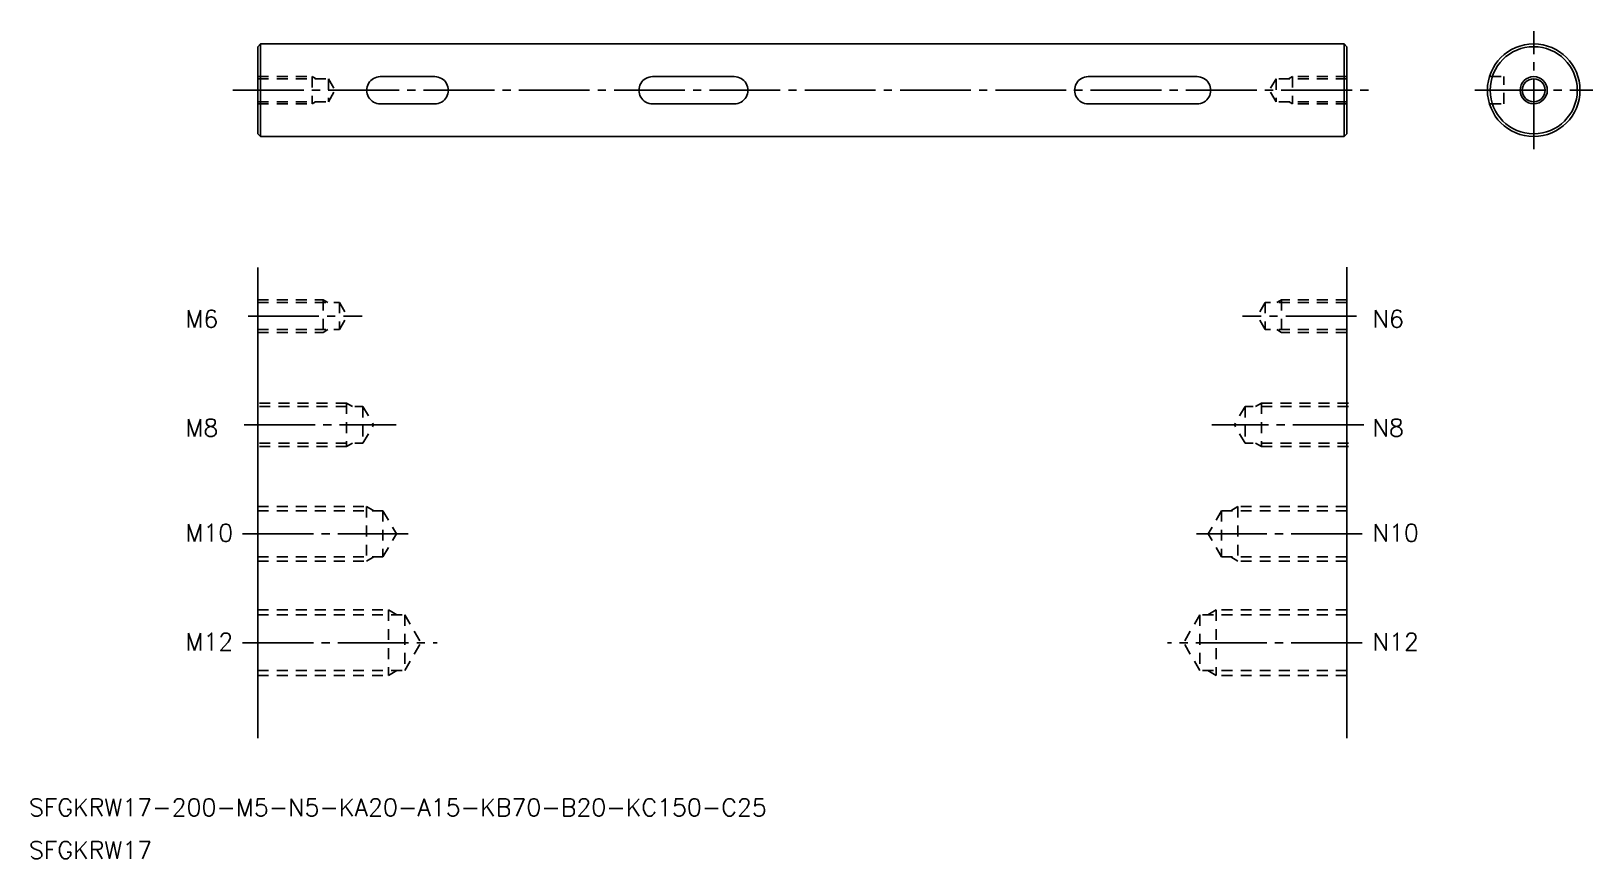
# Model space of a CAD drawing. Extents: x -50 to 236, y -3 to 149.
import ezdxf

# ---------------------------------------------------------------- set-up
doc = ezdxf.new("R2010")
doc.units = 0
doc.linetypes.add('CENTER', pattern=[17.5, 13, -1.5, 1.5, -1.5])
doc.linetypes.add('DASHED', pattern=[3.5, 2, -1.5])
doc.layers.get('0').update_dxf_attribs({"linetype": 'CONTINUOUS'})
doc.layers.add('CENTER', color=1, linetype='CENTER')
doc.styles.get("Standard").update_dxf_attribs({"font": 'txt.shx', "bigfont": '@extfont2.shx'})

msp = doc.modelspace()

# ---------------------------------------------------------------- linework, layer by layer
at = {"color": 7, "linetype": 'CONTINUOUS'}
for p, q in [((-8.22, 146.87), (-8.72, 146.37)), ((-8.72, 146.37), (-8.72, 130.37)), ((-8.22, 146.87), (190.78, 146.87)), ((-8.22, 146.87), (-8.22, 129.87)), ((190.78, 146.87), (190.78, 129.87)), ((190.78, 146.87), (191.28, 146.37)), ((191.28, 146.37), (191.28, 130.37)), ((13.78, 140.87), (23.78, 140.87)), ((63.78, 140.87), (78.78, 140.87)), ((143.78, 140.87), (163.78, 140.87)), ((13.78, 135.87), (23.78, 135.87)), ((63.78, 135.87), (78.78, 135.87)), ((143.78, 135.87), (163.78, 135.87)), ((-8.72, 130.37), (-8.22, 129.87)), ((-8.22, 129.87), (190.78, 129.87)), ((190.78, 129.87), (191.28, 130.37)), ((-8.72, 105.82), (-8.72, 19.38)), ((191.28, 105.91), (191.28, 19.38))]:
    msp.add_line(p, q, dxfattribs=at)
at = {"color": 3, "linetype": 'DASHED'}
for p, q in [((-8.72, 140.87), (1.28, 140.87)), ((1.28, 140.87), (1.28, 135.87)), ((1.28, 140.87), (1.89, 140.52)), ((181.28, 140.87), (180.67, 140.52)), ((181.28, 140.87), (181.28, 135.87)), ((191.28, 140.87), (181.28, 140.87)), ((217.59, 140.87), (220.09, 140.87)), ((220.09, 135.87), (220.09, 140.87)), ((-8.72, 140.47), (4.28, 140.47)), ((4.28, 140.47), (4.28, 136.27)), ((4.28, 140.47), (5.49, 138.37)), ((4.28, 136.27), (5.49, 138.37)), ((178.28, 140.47), (177.07, 138.37)), ((178.28, 136.27), (177.07, 138.37)), ((178.28, 140.47), (178.28, 136.27)), ((191.28, 140.47), (178.28, 140.47)), ((-8.72, 136.27), (4.28, 136.27)), ((-8.72, 135.87), (1.28, 135.87)), ((1.28, 135.87), (1.89, 136.22)), ((191.28, 136.27), (178.28, 136.27)), ((181.28, 135.87), (180.67, 136.22)), ((191.28, 135.87), (181.28, 135.87)), ((217.59, 135.87), (220.09, 135.87)), ((-8.72, 99.91), (3.28, 99.91)), ((-8.72, 99.41), (6.28, 99.41)), ((3.28, 99.91), (3.28, 93.91)), ((3.28, 99.91), (4.15, 99.41)), ((6.28, 99.41), (7.72, 96.91)), ((6.28, 99.41), (6.28, 94.41)), ((176.28, 99.41), (174.84, 96.91)), ((191.28, 99.41), (176.28, 99.41)), ((176.28, 99.41), (176.28, 94.41)), ((179.28, 99.91), (178.41, 99.41)), ((191.28, 99.91), (179.28, 99.91)), ((179.28, 99.91), (179.28, 93.91)), ((6.28, 94.41), (7.72, 96.91)), ((176.28, 94.41), (174.84, 96.91)), ((-8.72, 94.41), (6.28, 94.41)), ((-8.72, 93.91), (3.28, 93.91)), ((3.28, 93.91), (4.15, 94.41)), ((191.28, 94.41), (176.28, 94.41)), ((179.28, 93.91), (178.41, 94.41)), ((191.28, 93.91), (179.28, 93.91)), ((-8.41, 80.92), (7.59, 80.92)), ((7.59, 80.92), (7.59, 72.92)), ((7.59, 80.92), (8.68, 80.29)), ((175.59, 80.92), (174.51, 80.29)), ((191.59, 80.92), (175.59, 80.92)), ((175.59, 80.92), (175.59, 72.92)), ((-8.41, 80.29), (10.59, 80.29)), ((10.59, 80.29), (10.59, 73.54)), ((10.59, 80.29), (12.54, 76.92)), ((172.59, 80.29), (170.64, 76.92)), ((191.59, 80.29), (172.59, 80.29)), ((172.59, 80.29), (172.59, 73.54)), ((10.59, 73.54), (12.54, 76.92)), ((172.59, 73.54), (170.64, 76.92)), ((-8.41, 73.54), (10.59, 73.54)), ((-8.41, 72.92), (7.59, 72.92)), ((7.59, 72.92), (8.68, 73.54)), ((191.59, 73.54), (172.59, 73.54)), ((175.59, 72.92), (174.51, 73.54)), ((191.59, 72.92), (175.59, 72.92)), ((-8.72, 61.91), (11.28, 61.91)), ((-8.72, 61.16), (14.28, 61.16)), ((11.28, 61.91), (11.28, 51.91)), ((11.28, 61.91), (12.58, 61.16)), ((14.28, 61.16), (14.28, 52.66)), ((14.28, 61.16), (16.73, 56.91)), ((168.28, 61.16), (165.83, 56.91)), ((191.28, 61.16), (168.28, 61.16)), ((168.28, 61.16), (168.28, 52.66)), ((171.28, 61.91), (169.98, 61.16)), ((191.28, 61.91), (171.28, 61.91)), ((171.28, 61.91), (171.28, 51.91)), ((14.28, 52.66), (16.73, 56.91)), ((168.28, 52.66), (165.83, 56.91)), ((-8.72, 52.66), (14.28, 52.66)), ((-8.72, 51.91), (11.28, 51.91)), ((11.28, 51.91), (12.58, 52.66)), ((191.28, 52.66), (168.28, 52.66)), ((171.28, 51.91), (169.98, 52.66)), ((191.28, 51.91), (171.28, 51.91)), ((-8.72, 42.92), (15.28, 42.92)), ((-8.72, 42.04), (18.28, 42.04)), ((15.28, 42.92), (15.28, 30.92)), ((15.28, 42.92), (16.8, 42.04)), ((18.28, 42.04), (21.24, 36.92)), ((18.28, 42.04), (18.28, 31.79)), ((164.28, 42.04), (161.32, 36.92)), ((191.28, 42.04), (164.28, 42.04)), ((164.28, 42.04), (164.28, 31.79)), ((167.28, 42.92), (165.76, 42.04)), ((191.28, 42.92), (167.28, 42.92)), ((167.28, 42.92), (167.28, 30.92)), ((18.28, 31.79), (21.24, 36.92)), ((164.28, 31.79), (161.32, 36.92)), ((-8.72, 31.79), (18.28, 31.79)), ((15.28, 30.92), (16.8, 31.79)), ((191.28, 31.79), (164.28, 31.79)), ((167.28, 30.92), (165.76, 31.79)), ((-8.72, 30.92), (15.28, 30.92)), ((191.28, 30.92), (167.28, 30.92))]:
    msp.add_line(p, q, dxfattribs=at)
for p, q in [((191.28, 141.87), (191.28, 141.87)), ((191.28, 138.37), (191.28, 138.37))]:
    msp.add_line(p, q)
at = {"color": 7, "linetype": 'CONTINUOUS'}
for radius in [8.5, 8, 2.1]:
    msp.add_circle((225.59, 138.37), radius, dxfattribs=at)
at = {"color": 3, "linetype": 'CONTINUOUS'}
msp.add_circle((225.59, 138.37), 2.5, dxfattribs=at)
at = {"color": 7, "linetype": 'CONTINUOUS'}
for centre, start, end in [((13.78, 138.37), 89.9874, 270), ((23.78, 138.37), 270, 90.0126), ((63.78, 138.37), 89.9874, 270), ((78.78, 138.37), 270, 90.0126), ((143.78, 138.37), 89.9874, 270), ((163.78, 138.37), 270, 90.0126)]:
    msp.add_arc(centre, 2.5, start, end, dxfattribs=at)
at = {"layer": 'CENTER', "color": 1, "linetype": 'CENTER'}
for p, q in [((225.59, 127.53), (225.59, 149.21)), ((-13.27, 138.37), (195.83, 138.37)), ((214.75, 138.37), (236.44, 138.37)), ((-10.5, 96.91), (10.43, 96.91)), ((193.06, 96.91), (172.13, 96.91)), ((-11.2, 76.92), (16.71, 76.92)), ((194.38, 76.92), (166.48, 76.92)), ((-11.51, 56.91), (18.9, 56.91)), ((194.07, 56.91), (163.66, 56.91)), ((-11.51, 36.92), (24.23, 36.92)), ((194.07, 36.92), (158.33, 36.92))]:
    msp.add_line(p, q, dxfattribs=at)

# ---------------------------------------------------------------- texts
for s, p in [('M6', (-22, 94.79)), ('N6', (196, 94.79)), ('M8', (-22, 74.79)), ('N8', (196, 74.79)), ('M10', (-22, 55.49)), ('N10', (196, 55.49)), ('M12', (-22, 35.49)), ('N12', (196, 35.49)), ('SFGKRW17-200-M5-N5-KA20-A15-KB70-B20-KC150-C25', (-50.73, 5.07)), ('SFGKRW17', (-50.73, -2.77))]:
    msp.add_text(s, height=3.2).set_placement(p)

doc.saveas('drawing.dxf')
